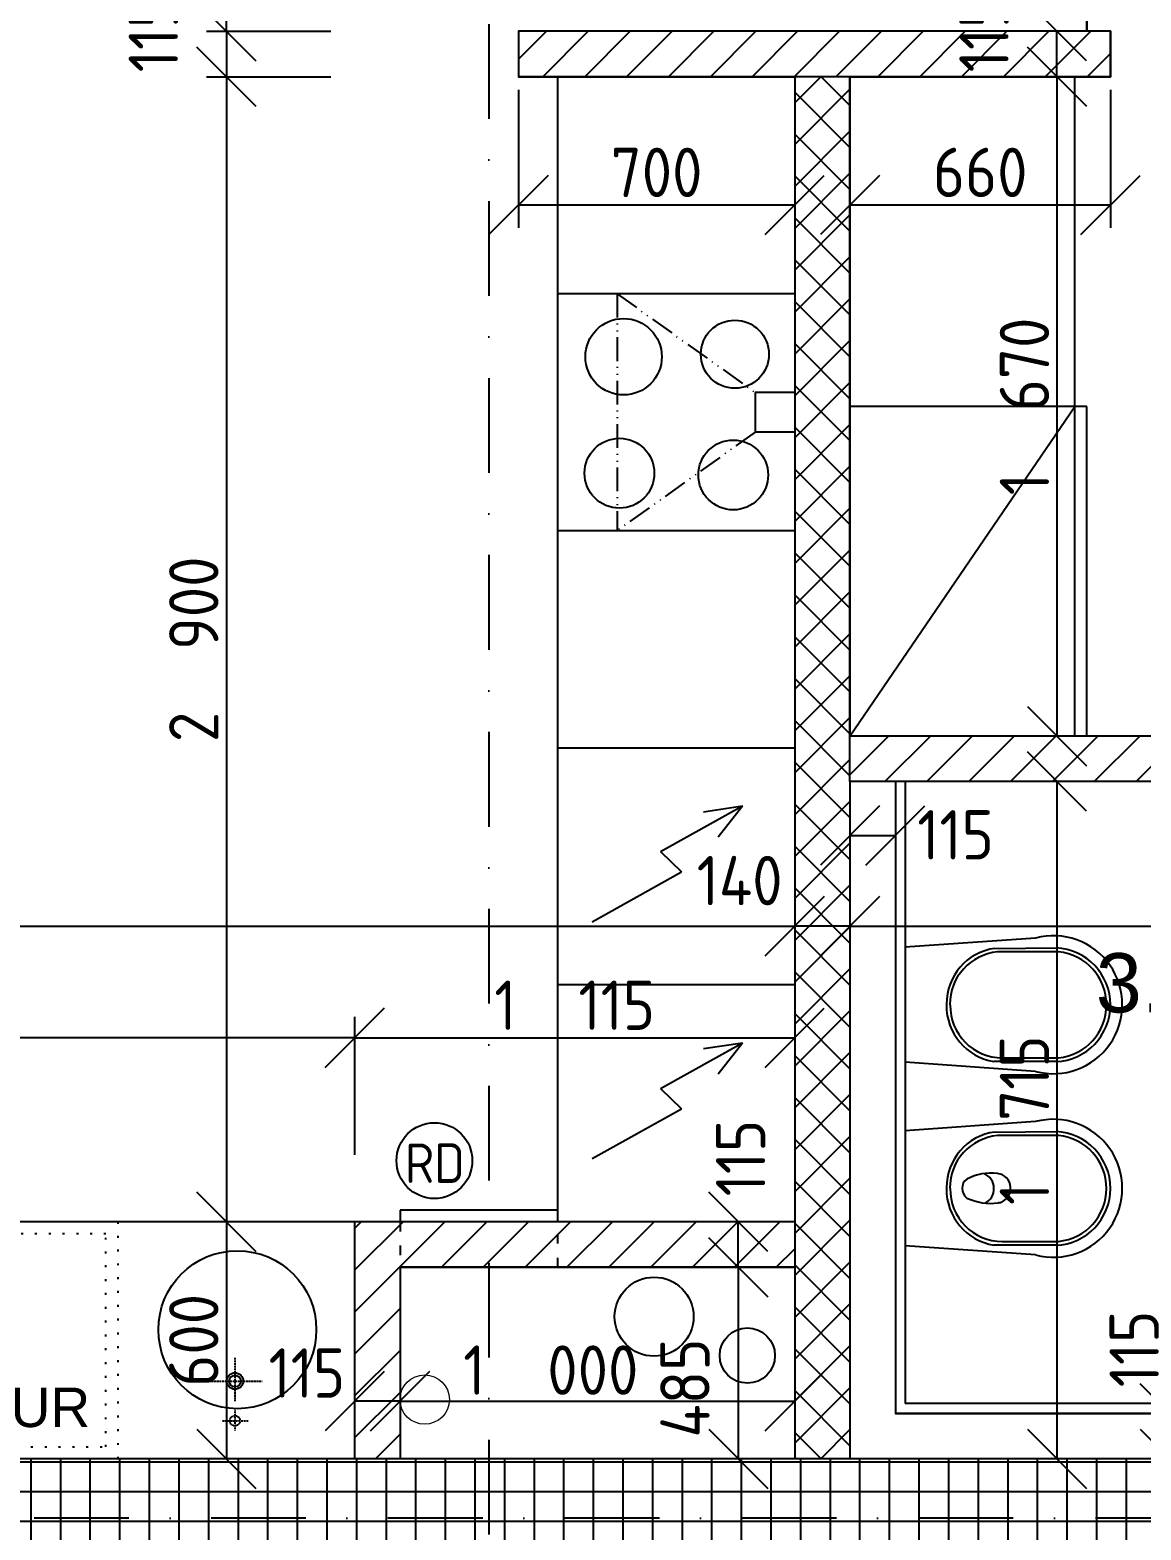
# Model space of a CAD drawing. Extents: x 4511820 to 5180432, y -1526536 to -944957.
# Drawn here: x 4984274 to 4987088, y -1155994 to -1152196 of the extents above; entities that cross this region are included whole.
import ezdxf

# ---------------------------------------------------------------- set-up
doc = ezdxf.new("R2010")
doc.units = 0
doc.header["$MEASUREMENT"] = 0
for name, pattern in [('ACAD_ISO03W100', [30, 12, -18]), ('ACAD_ISO07W100', [3.5, 0.5, -3]), ('ACAD_ISO12W100', [22, 12, -3, 0.5, -3, 0.5, -3]), ('BODKOCIARKOVANA_3', [5.6, 3, -1.3, 0, -1.3]), ('DASHED', [0.75, 0.5, -0.25])]:
    doc.linetypes.add(name, pattern=pattern)
doc.layers.get('0').update_dxf_attribs({"linetype": 'CONTINUOUS'})
doc.layers.get('Defpoints').update_dxf_attribs({"color": 61, "linetype": 'CONTINUOUS'})
for name, color, linetype in [('KÓTY', 4, 'CONTINUOUS'), ('MÚRY', 1, 'CONTINUOUS'), ('osi', 253, 'CONTINUOUS'), ('Plochy', 41, 'CONTINUOUS'), ('POPIS', 7, 'CONTINUOUS'), ('TENKÁ', 7, 'CONTINUOUS'), ('tzb', 153, 'CONTINUOUS'), ('ZARIADENIE', 47, 'CONTINUOUS'), ('ZARIADENIE1', 145, 'CONTINUOUS'), ('ZARIADOVACIE', 144, 'CONTINUOUS'), ('zz-vetr', 52, 'CONTINUOUS'), ('ŠRAFY', 82, 'CONTINUOUS')]:
    doc.layers.add(name, color=color, linetype=linetype)
doc.layers.add('zz-kanal-splaskova', color=37, linetype='CONTINUOUS', lineweight=18)
doc.styles.add('ARIAL', font='arial.ttf')
doc.styles.add('STYLE1', font='isocp.shx')
doc.dimstyles.new('STANDARD-50', dxfattribs={"dimtxt": 125, "dimasz": 150, "dimexe": 10, "dimexo": 200, "dimgap": 20, "dimtad": 1, "dimdsep": 46, "dimlunit": 6, "dimtxsty": 'STYLE1', "dimblk1": 'OBLIQUE', "dimblk2": 'OBLIQUE', "dimsah": 1, "dimcen": 2.5, "dimse1": 1, "dimse2": 1, "dimadec": 0, "dimazin": 0, "dimtfac": 1, "dimtmove": 1, "dimatfit": 3, "dimldrblk": 'OBLIQUE', "dimfxl": 1, "dimtolj": 1, "dimtzin": 0, "dimarcsym": 0})
pattern_1 = [(45, (515270.5, 303822), (-53.0330086, 53.0330086), [])]

# ---------------------------------------------------------------- blocks, each defined once
blk = doc.blocks.new('_OBLIQUE')
at = {"color": 0, "linetype": 'ByBlock'}
blk.add_line((-0.5, -0.5), (0.5, 0.5), dxfattribs=at)
blk = doc.blocks.new('*D18478')
at = {"layer": 'Defpoints', "color": 0}
for p in [(4985511, -1152199.2), (4984771, -1152314.2), (4985511, -1152314.2)]:
    blk.add_point(p, dxfattribs=at)
at = {"layer": 'KÓTY', "color": 0, "lineweight": -2}
blk.add_line((4984771, -1152199.2), (4984771, -1152314.2), dxfattribs=at)
at = {"layer": 'KÓTY', "color": 0, "linetype": 'ByBlock', "lineweight": -2, "xscale": 150, "yscale": 150, "zscale": 150}
for p, rotation in [((4984771, -1152199.2), 90), ((4984771, -1152314.2), 270)]:
    blk.add_blockref('_OBLIQUE', p, dxfattribs=dict(at, rotation=rotation))
at = {"layer": 'KÓTY', "color": 0, "insert": (4984586, -1152205.9), "char_height": 125, "attachment_point": 5, "rotation": 90, "style": 'STYLE1'}
blk.add_mtext('\\A1;115', dxfattribs=at)
blk = doc.blocks.new('*D18479')
at = {"layer": 'Defpoints', "color": 0}
for p in [(4985511, -1152314.2), (4984771, -1155214.2), (4985096, -1155214.2)]:
    blk.add_point(p, dxfattribs=at)
at = {"layer": 'KÓTY', "color": 0, "lineweight": -2}
blk.add_line((4984771, -1152314.2), (4984771, -1155214.2), dxfattribs=at)
at = {"layer": 'KÓTY', "color": 0, "linetype": 'ByBlock', "lineweight": -2, "xscale": 150, "yscale": 150, "zscale": 150}
for p, rotation in [((4984771, -1152314.2), 90), ((4984771, -1155214.2), 270)]:
    blk.add_blockref('_OBLIQUE', p, dxfattribs=dict(at, rotation=rotation))
at = {"layer": 'KÓTY', "color": 0, "insert": (4984688.5, -1153764.2), "char_height": 125, "attachment_point": 5, "rotation": 90, "style": 'STYLE1'}
blk.add_mtext('\\A1;2ﾠ900', dxfattribs=at)
blk = doc.blocks.new('*D18480')
at = {"layer": 'Defpoints', "color": 0}
for p in [(4985096, -1155214.2), (4984771, -1155814.2), (4985054, -1155814.2)]:
    blk.add_point(p, dxfattribs=at)
at = {"layer": 'KÓTY', "color": 0, "lineweight": -2}
blk.add_line((4984771, -1155214.2), (4984771, -1155814.2), dxfattribs=at)
at = {"layer": 'KÓTY', "color": 0, "linetype": 'ByBlock', "lineweight": -2, "xscale": 150, "yscale": 150, "zscale": 150}
for p, rotation in [((4984771, -1155214.2), 90), ((4984771, -1155814.2), 270)]:
    blk.add_blockref('_OBLIQUE', p, dxfattribs=dict(at, rotation=rotation))
at = {"layer": 'KÓTY', "color": 0, "insert": (4984688.5, -1155514.2), "char_height": 125, "attachment_point": 5, "rotation": 90, "style": 'STYLE1'}
blk.add_mtext('\\A1;600', dxfattribs=at)
blk = doc.blocks.new('*D18539')
at = {"layer": 'Defpoints', "color": 0}
for p in [(4986351, -1154099.2), (4986351, -1155814.2), (4986875.5, -1155814.2)]:
    blk.add_point(p, dxfattribs=at)
at = {"layer": 'KÓTY', "color": 0, "lineweight": -2}
blk.add_line((4986875.5, -1154099.2), (4986875.5, -1155814.2), dxfattribs=at)
at = {"layer": 'KÓTY', "color": 0, "linetype": 'ByBlock', "lineweight": -2, "xscale": 150, "yscale": 150, "zscale": 150}
for p, rotation in [((4986875.5, -1154099.2), 90), ((4986875.5, -1155814.2), 270)]:
    blk.add_blockref('_OBLIQUE', p, dxfattribs=dict(at, rotation=rotation))
at = {"layer": 'KÓTY', "color": 0, "insert": (4986793, -1154956.7), "char_height": 125, "attachment_point": 5, "rotation": 90, "style": 'STYLE1'}
blk.add_mtext('\\A1;1ﾠ715', dxfattribs=at)
blk = doc.blocks.new('*D18540')
at = {"layer": 'Defpoints', "color": 0}
for p in [(4986351, -1152314.2), (4986351, -1153984.2), (4986875.5, -1153984.2)]:
    blk.add_point(p, dxfattribs=at)
at = {"layer": 'KÓTY', "color": 0, "lineweight": -2}
blk.add_line((4986875.5, -1152314.2), (4986875.5, -1153984.2), dxfattribs=at)
at = {"layer": 'KÓTY', "color": 0, "linetype": 'ByBlock', "lineweight": -2, "xscale": 150, "yscale": 150, "zscale": 150}
for p, rotation in [((4986875.5, -1152314.2), 90), ((4986875.5, -1153984.2), 270)]:
    blk.add_blockref('_OBLIQUE', p, dxfattribs=dict(at, rotation=rotation))
at = {"layer": 'KÓTY', "color": 0, "insert": (4986793, -1153149.2), "char_height": 125, "attachment_point": 5, "rotation": 90, "style": 'STYLE1'}
blk.add_mtext('\\A1;1ﾠ670', dxfattribs=at)
blk = doc.blocks.new('*D18541')
at = {"layer": 'Defpoints', "color": 0}
for p in [(4986875.5, -1152199.2), (4986875.5, -1152199.2), (4986875.5, -1152314.2)]:
    blk.add_point(p, dxfattribs=at)
at = {"layer": 'KÓTY', "color": 0, "lineweight": -2}
blk.add_line((4986875.5, -1152314.2), (4986875.5, -1152199.2), dxfattribs=at)
at = {"layer": 'KÓTY', "color": 0, "linetype": 'ByBlock', "lineweight": -2, "xscale": 150, "yscale": 150, "zscale": 150}
for p, rotation in [((4986875.5, -1152199.2), 90), ((4986875.5, -1152314.2), 270)]:
    blk.add_blockref('_OBLIQUE', p, dxfattribs=dict(at, rotation=rotation))
at = {"layer": 'KÓTY', "color": 0, "insert": (4986690.5, -1152205.9), "char_height": 125, "attachment_point": 5, "rotation": 90, "style": 'STYLE1'}
blk.add_mtext('\\A1;115', dxfattribs=at)
blk = doc.blocks.new('*D18542')
at = {"layer": 'Defpoints', "color": 0}
for p in [(4984771, -1149694.2), (4985511, -1149694.2), (4985511, -1152199.2)]:
    blk.add_point(p, dxfattribs=at)
at = {"layer": 'KÓTY', "color": 0, "lineweight": -2}
blk.add_line((4984771, -1152199.2), (4984771, -1149694.2), dxfattribs=at)
at = {"layer": 'KÓTY', "color": 0, "linetype": 'ByBlock', "lineweight": -2, "xscale": 150, "yscale": 150, "zscale": 150}
for p, rotation in [((4984771, -1149694.2), 90), ((4984771, -1152199.2), 270)]:
    blk.add_blockref('_OBLIQUE', p, dxfattribs=dict(at, rotation=rotation))
at = {"layer": 'KÓTY', "color": 0, "insert": (4984688.5, -1150946.7), "char_height": 125, "attachment_point": 5, "rotation": 90, "style": 'STYLE1'}
blk.add_mtext('\\A1;2ﾠ505', dxfattribs=at)
blk = doc.blocks.new('*D18543')
at = {"layer": 'Defpoints', "color": 0}
for p in [(4987011, -1151850.5), (4985511, -1152313.2), (4987011, -1152313.2)]:
    blk.add_point(p, dxfattribs=at)
at = {"layer": 'KÓTY', "color": 0, "lineweight": -2}
blk.add_line((4985511, -1151850.5), (4987011, -1151850.5), dxfattribs=at)
at = {"layer": 'KÓTY', "color": 0, "linetype": 'ByBlock', "lineweight": -2, "xscale": 150, "yscale": 150, "zscale": 150, "rotation": 180}
blk.add_blockref('_OBLIQUE', (4985511, -1151850.5), dxfattribs=at)
at = {"layer": 'KÓTY', "color": 0, "linetype": 'ByBlock', "lineweight": -2, "xscale": 150, "yscale": 150, "zscale": 150}
blk.add_blockref('_OBLIQUE', (4987011, -1151850.5), dxfattribs=at)
at = {"layer": 'KÓTY', "color": 0, "insert": (4986261, -1151768), "char_height": 125, "attachment_point": 5, "style": 'STYLE1'}
blk.add_mtext('\\A1;1ﾠ500', dxfattribs=at)
blk = doc.blocks.new('*D18544')
at = {"layer": 'Defpoints', "color": 0}
for p in [(4980951, -1151850.5), (4980951, -1152313.2), (4985511, -1152313.2)]:
    blk.add_point(p, dxfattribs=at)
at = {"layer": 'KÓTY', "color": 0, "lineweight": -2}
blk.add_line((4985511, -1151850.5), (4980951, -1151850.5), dxfattribs=at)
at = {"layer": 'KÓTY', "color": 0, "linetype": 'ByBlock', "lineweight": -2, "xscale": 150, "yscale": 150, "zscale": 150, "rotation": 180}
blk.add_blockref('_OBLIQUE', (4980951, -1151850.5), dxfattribs=at)
at = {"layer": 'KÓTY', "color": 0, "linetype": 'ByBlock', "lineweight": -2, "xscale": 150, "yscale": 150, "zscale": 150}
blk.add_blockref('_OBLIQUE', (4985511, -1151850.5), dxfattribs=at)
at = {"layer": 'KÓTY', "color": 0, "insert": (4983231, -1151768), "char_height": 125, "attachment_point": 5, "style": 'STYLE1'}
blk.add_mtext('\\A1;4ﾠ560', dxfattribs=at)
blk = doc.blocks.new('*D18546')
at = {"layer": 'Defpoints', "color": 0}
for p in [(4989371, -1151850.5), (4987011, -1152313.2), (4989371, -1152308.2)]:
    blk.add_point(p, dxfattribs=at)
at = {"layer": 'KÓTY', "color": 0, "lineweight": -2}
blk.add_line((4987011, -1151850.5), (4989371, -1151850.5), dxfattribs=at)
at = {"layer": 'KÓTY', "color": 0, "linetype": 'ByBlock', "lineweight": -2, "xscale": 150, "yscale": 150, "zscale": 150, "rotation": 180}
blk.add_blockref('_OBLIQUE', (4987011, -1151850.5), dxfattribs=at)
at = {"layer": 'KÓTY', "color": 0, "linetype": 'ByBlock', "lineweight": -2, "xscale": 150, "yscale": 150, "zscale": 150}
blk.add_blockref('_OBLIQUE', (4989371, -1151850.5), dxfattribs=at)
at = {"layer": 'KÓTY', "color": 0, "insert": (4988191, -1151768), "char_height": 125, "attachment_point": 5, "style": 'STYLE1'}
blk.add_mtext('\\A1;2ﾠ360', dxfattribs=at)
blk = doc.blocks.new('*D18552')
at = {"layer": 'Defpoints', "color": 0}
for p in [(4980951, -1154748), (4980951, -1155214.2), (4985096, -1155214.2)]:
    blk.add_point(p, dxfattribs=at)
at = {"layer": 'KÓTY', "color": 0, "lineweight": -2}
blk.add_line((4985096, -1154748), (4980951, -1154748), dxfattribs=at)
at = {"layer": 'KÓTY', "color": 0, "linetype": 'ByBlock', "lineweight": -2, "xscale": 150, "yscale": 150, "zscale": 150, "rotation": 180}
blk.add_blockref('_OBLIQUE', (4980951, -1154748), dxfattribs=at)
at = {"layer": 'KÓTY', "color": 0, "linetype": 'ByBlock', "lineweight": -2, "xscale": 150, "yscale": 150, "zscale": 150}
blk.add_blockref('_OBLIQUE', (4985096, -1154748), dxfattribs=at)
at = {"layer": 'KÓTY', "color": 0, "insert": (4983023.5, -1154665.5), "char_height": 125, "attachment_point": 5, "style": 'STYLE1'}
blk.add_mtext('\\A1;4ﾠ145', dxfattribs=at)
blk = doc.blocks.new('*D18553')
at = {"layer": 'Defpoints', "color": 0}
for p in [(4986211, -1154748), (4985096, -1155214.2), (4986211, -1155214.2)]:
    blk.add_point(p, dxfattribs=at)
at = {"layer": 'KÓTY', "color": 0, "lineweight": -2}
blk.add_line((4985096, -1154748), (4986211, -1154748), dxfattribs=at)
at = {"layer": 'KÓTY', "color": 0, "linetype": 'ByBlock', "lineweight": -2, "xscale": 150, "yscale": 150, "zscale": 150, "rotation": 180}
blk.add_blockref('_OBLIQUE', (4985096, -1154748), dxfattribs=at)
at = {"layer": 'KÓTY', "color": 0, "linetype": 'ByBlock', "lineweight": -2, "xscale": 150, "yscale": 150, "zscale": 150}
blk.add_blockref('_OBLIQUE', (4986211, -1154748), dxfattribs=at)
at = {"layer": 'KÓTY', "color": 0, "insert": (4985653.5, -1154665.5), "char_height": 125, "attachment_point": 5, "style": 'STYLE1'}
blk.add_mtext('\\A1;1ﾠ115', dxfattribs=at)
blk = doc.blocks.new('*D18554')
at = {"layer": 'Defpoints', "color": 0}
for p in [(4985211, -1155329.2), (4986211, -1155329.2), (4986211, -1155668)]:
    blk.add_point(p, dxfattribs=at)
at = {"layer": 'KÓTY', "color": 0, "lineweight": -2}
blk.add_line((4985211, -1155668), (4986211, -1155668), dxfattribs=at)
at = {"layer": 'KÓTY', "color": 0, "linetype": 'ByBlock', "lineweight": -2, "xscale": 150, "yscale": 150, "zscale": 150, "rotation": 180}
blk.add_blockref('_OBLIQUE', (4985211, -1155668), dxfattribs=at)
at = {"layer": 'KÓTY', "color": 0, "linetype": 'ByBlock', "lineweight": -2, "xscale": 150, "yscale": 150, "zscale": 150}
blk.add_blockref('_OBLIQUE', (4986211, -1155668), dxfattribs=at)
at = {"layer": 'KÓTY', "color": 0, "insert": (4985593, -1155589.5), "char_height": 125, "attachment_point": 5, "style": 'STYLE1'}
blk.add_mtext('\\A1;1ﾠ000', dxfattribs=at)
blk = doc.blocks.new('*D18555')
at = {"layer": 'Defpoints', "color": 0}
for p in [(4986211, -1155329.2), (4986068, -1155814.2), (4986211, -1155814.2)]:
    blk.add_point(p, dxfattribs=at)
at = {"layer": 'KÓTY', "color": 0, "lineweight": -2}
blk.add_line((4986068, -1155329.2), (4986068, -1155814.2), dxfattribs=at)
at = {"layer": 'KÓTY', "color": 0, "linetype": 'ByBlock', "lineweight": -2, "xscale": 150, "yscale": 150, "zscale": 150}
for p, rotation in [((4986068, -1155329.2), 90), ((4986068, -1155814.2), 270)]:
    blk.add_blockref('_OBLIQUE', p, dxfattribs=dict(at, rotation=rotation))
at = {"layer": 'KÓTY', "color": 0, "insert": (4985933, -1155635), "char_height": 125, "attachment_point": 5, "rotation": 90, "style": 'STYLE1'}
blk.add_mtext('\\A1;485', dxfattribs=at)
blk = doc.blocks.new('*D18556')
at = {"layer": 'Defpoints', "color": 0}
for p in [(4986068, -1155214.2), (4986068, -1155214.2), (4986068, -1155329.2)]:
    blk.add_point(p, dxfattribs=at)
at = {"layer": 'KÓTY', "color": 0, "lineweight": -2}
blk.add_line((4986068, -1155329.2), (4986068, -1155214.2), dxfattribs=at)
at = {"layer": 'KÓTY', "color": 0, "linetype": 'ByBlock', "lineweight": -2, "xscale": 150, "yscale": 150, "zscale": 150}
for p, rotation in [((4986068, -1155214.2), 90), ((4986068, -1155329.2), 270)]:
    blk.add_blockref('_OBLIQUE', p, dxfattribs=dict(at, rotation=rotation))
at = {"layer": 'KÓTY', "color": 0, "insert": (4986074, -1155052.5), "char_height": 125, "attachment_point": 5, "rotation": 90, "style": 'STYLE1'}
blk.add_mtext('\\A1;115', dxfattribs=at)
blk = doc.blocks.new('*D18557')
at = {"layer": 'Defpoints', "color": 0}
for p in [(4985096, -1155668), (4985096, -1155814.2), (4985211, -1155814.2)]:
    blk.add_point(p, dxfattribs=at)
at = {"layer": 'KÓTY', "color": 0, "lineweight": -2}
blk.add_line((4985211, -1155668), (4985096, -1155668), dxfattribs=at)
at = {"layer": 'KÓTY', "color": 0, "linetype": 'ByBlock', "lineweight": -2, "xscale": 150, "yscale": 150, "zscale": 150, "rotation": 180}
blk.add_blockref('_OBLIQUE', (4985096, -1155668), dxfattribs=at)
at = {"layer": 'KÓTY', "color": 0, "linetype": 'ByBlock', "lineweight": -2, "xscale": 150, "yscale": 150, "zscale": 150}
blk.add_blockref('_OBLIQUE', (4985211, -1155668), dxfattribs=at)
at = {"layer": 'KÓTY', "color": 0, "insert": (4984975, -1155597), "char_height": 125, "attachment_point": 5, "style": 'STYLE1'}
blk.add_mtext('\\A1;115', dxfattribs=at)
blk = doc.blocks.new('*D18566')
at = {"layer": 'Defpoints', "color": 0}
for p in [(4986211, -1154465.5), (4980951, -1155204.2), (4986211, -1155204.2)]:
    blk.add_point(p, dxfattribs=at)
at = {"layer": 'KÓTY', "color": 0, "lineweight": -2}
blk.add_line((4980951, -1154465.5), (4986211, -1154465.5), dxfattribs=at)
at = {"layer": 'KÓTY', "color": 0, "linetype": 'ByBlock', "lineweight": -2, "xscale": 150, "yscale": 150, "zscale": 150, "rotation": 180}
blk.add_blockref('_OBLIQUE', (4980951, -1154465.5), dxfattribs=at)
at = {"layer": 'KÓTY', "color": 0, "linetype": 'ByBlock', "lineweight": -2, "xscale": 150, "yscale": 150, "zscale": 150}
blk.add_blockref('_OBLIQUE', (4986211, -1154465.5), dxfattribs=at)
at = {"layer": 'KÓTY', "color": 0, "insert": (4983581, -1154383), "char_height": 125, "attachment_point": 5, "style": 'STYLE1'}
blk.add_mtext('\\A1;5ﾠ260', dxfattribs=at)
blk = doc.blocks.new('*D18567')
at = {"layer": 'Defpoints', "color": 0}
for p in [(4986351, -1154099.2), (4989371, -1154099.2), (4989371, -1154465.5)]:
    blk.add_point(p, dxfattribs=at)
at = {"layer": 'KÓTY', "color": 0, "lineweight": -2}
blk.add_line((4986351, -1154465.5), (4989371, -1154465.5), dxfattribs=at)
at = {"layer": 'KÓTY', "color": 0, "linetype": 'ByBlock', "lineweight": -2, "xscale": 150, "yscale": 150, "zscale": 150, "rotation": 180}
blk.add_blockref('_OBLIQUE', (4986351, -1154465.5), dxfattribs=at)
at = {"layer": 'KÓTY', "color": 0, "linetype": 'ByBlock', "lineweight": -2, "xscale": 150, "yscale": 150, "zscale": 150}
blk.add_blockref('_OBLIQUE', (4989371, -1154465.5), dxfattribs=at)
at = {"layer": 'KÓTY', "color": 0, "insert": (4988306.5, -1154384), "char_height": 125, "attachment_point": 5, "style": 'STYLE1'}
blk.add_mtext('\\A1;3ﾠ020', dxfattribs=at)
blk = doc.blocks.new('*D18568')
at = {"layer": 'Defpoints', "color": 0}
for p in [(4986211, -1154465.5), (4986211, -1154465.5), (4986351, -1154465.5)]:
    blk.add_point(p, dxfattribs=at)
at = {"layer": 'KÓTY', "color": 0, "lineweight": -2}
blk.add_line((4986351, -1154465.5), (4986211, -1154465.5), dxfattribs=at)
at = {"layer": 'KÓTY', "color": 0, "linetype": 'ByBlock', "lineweight": -2, "xscale": 150, "yscale": 150, "zscale": 150, "rotation": 180}
blk.add_blockref('_OBLIQUE', (4986211, -1154465.5), dxfattribs=at)
at = {"layer": 'KÓTY', "color": 0, "linetype": 'ByBlock', "lineweight": -2, "xscale": 150, "yscale": 150, "zscale": 150}
blk.add_blockref('_OBLIQUE', (4986351, -1154465.5), dxfattribs=at)
at = {"layer": 'KÓTY', "color": 0, "insert": (4986071.5, -1154350), "char_height": 125, "attachment_point": 5, "style": 'STYLE1'}
blk.add_mtext('\\A1;140', dxfattribs=at)
blk = doc.blocks.new('*D18569')
at = {"layer": 'Defpoints', "color": 0}
for p in [(4988094, -1155699.2), (4987161.5, -1155814.2), (4988094, -1155814.2)]:
    blk.add_point(p, dxfattribs=at)
at = {"layer": 'KÓTY', "color": 0, "lineweight": -2}
blk.add_line((4987161.5, -1155699.2), (4987161.5, -1155814.2), dxfattribs=at)
at = {"layer": 'KÓTY', "color": 0, "linetype": 'ByBlock', "lineweight": -2, "xscale": 150, "yscale": 150, "zscale": 150}
for p, rotation in [((4987161.5, -1155699.2), 90), ((4987161.5, -1155814.2), 270)]:
    blk.add_blockref('_OBLIQUE', p, dxfattribs=dict(at, rotation=rotation))
at = {"layer": 'KÓTY', "color": 0, "insert": (4987071, -1155536), "char_height": 125, "attachment_point": 5, "rotation": 90, "style": 'STYLE1'}
blk.add_mtext('\\A1;115', dxfattribs=at)
blk = doc.blocks.new('*D18576')
at = {"layer": 'Defpoints', "color": 0}
for p in [(4986351, -1154077), (4986466, -1154099.2), (4986466, -1154236)]:
    blk.add_point(p, dxfattribs=at)
at = {"layer": 'KÓTY', "color": 0, "lineweight": -2}
blk.add_line((4986351, -1154236), (4986466, -1154236), dxfattribs=at)
at = {"layer": 'KÓTY', "color": 0, "linetype": 'ByBlock', "lineweight": -2, "xscale": 150, "yscale": 150, "zscale": 150, "rotation": 180}
blk.add_blockref('_OBLIQUE', (4986351, -1154236), dxfattribs=at)
at = {"layer": 'KÓTY', "color": 0, "linetype": 'ByBlock', "lineweight": -2, "xscale": 150, "yscale": 150, "zscale": 150}
blk.add_blockref('_OBLIQUE', (4986466, -1154236), dxfattribs=at)
at = {"layer": 'KÓTY', "color": 0, "insert": (4986618.5, -1154234), "char_height": 125, "attachment_point": 5, "style": 'STYLE1'}
blk.add_mtext('\\A1;115', dxfattribs=at)
blk = doc.blocks.new('*D18816')
at = {"layer": 'Defpoints', "color": 0}
for p in [(4985511, -1152314.2), (4986211, -1152314.2), (4986211, -1152639)]:
    blk.add_point(p, dxfattribs=at)
at = {"layer": 'KÓTY', "color": 0, "lineweight": -2}
blk.add_line((4985511, -1152639), (4986211, -1152639), dxfattribs=at)
at = {"layer": 'KÓTY', "color": 0, "linetype": 'ByBlock', "lineweight": -2, "xscale": 150, "yscale": 150, "zscale": 150, "rotation": 180}
blk.add_blockref('_OBLIQUE', (4985511, -1152639), dxfattribs=at)
at = {"layer": 'KÓTY', "color": 0, "linetype": 'ByBlock', "lineweight": -2, "xscale": 150, "yscale": 150, "zscale": 150}
blk.add_blockref('_OBLIQUE', (4986211, -1152639), dxfattribs=at)
at = {"layer": 'KÓTY', "color": 0, "insert": (4985861, -1152556.5), "char_height": 125, "attachment_point": 5, "style": 'STYLE1'}
blk.add_mtext('\\A1;700', dxfattribs=at)
blk = doc.blocks.new('*D18817')
at = {"layer": 'Defpoints', "color": 0}
for p in [(4986351, -1152314.2), (4987011, -1152314.2), (4987011, -1152639)]:
    blk.add_point(p, dxfattribs=at)
at = {"layer": 'KÓTY', "color": 0, "lineweight": -2}
blk.add_line((4986351, -1152639), (4987011, -1152639), dxfattribs=at)
at = {"layer": 'KÓTY', "color": 0, "linetype": 'ByBlock', "lineweight": -2, "xscale": 150, "yscale": 150, "zscale": 150, "rotation": 180}
blk.add_blockref('_OBLIQUE', (4986351, -1152639), dxfattribs=at)
at = {"layer": 'KÓTY', "color": 0, "linetype": 'ByBlock', "lineweight": -2, "xscale": 150, "yscale": 150, "zscale": 150}
blk.add_blockref('_OBLIQUE', (4987011, -1152639), dxfattribs=at)
at = {"layer": 'KÓTY', "color": 0, "insert": (4986681, -1152556.5), "char_height": 125, "attachment_point": 5, "style": 'STYLE1'}
blk.add_mtext('\\A1;660', dxfattribs=at)

msp = doc.modelspace()

# ---------------------------------------------------------------- hatches: boundary and pattern name
at = {"layer": 'ŠRAFY', "ltscale": 0.25}
h = msp.add_hatch(dxfattribs=at)
h.set_pattern_fill('ANSI31', color=256, scale=600, style=0)
h.set_pattern_definition(pattern_1)
h.paths.add_polyline_path([(4986211, -1152314.191), (4986351, -1152314.191), (4987011, -1152314.191), (4987011, -1152199.191), (4985511, -1152199.191), (4985511, -1152314.191)])
h = msp.add_hatch(dxfattribs=at)
h.set_pattern_fill('ANSI37', color=256, scale=600, style=0)
h.set_pattern_definition([(45, (-3027222.4, 456601.68), (-53.0330086, 53.0330086), []), (135, (-3027222.4, 456601.68), (-53.0330086, -53.0330086), [])])
h.paths.add_polyline_path([(4986351, -1155814.191), (4986211, -1155814.191), (4986211, -1155414.191), (4986211, -1155329.191), (4986211, -1155214.191), (4986211, -1154614.191), (4986211, -1154014.191), (4986211, -1153464.191), (4986211, -1153214.191), (4986211, -1153114.191), (4986211, -1152864.191), (4986211, -1152314.191), (4986351, -1152314.191), (4986351, -1153984.191), (4986351, -1154099.191)])
h = msp.add_hatch(dxfattribs=at)
h.set_pattern_fill('ANSI37', color=256, scale=600, angle=45)
h.set_pattern_definition([(90, (-3307273.674, 668852.734), (-75, 1e-14), []), (180, (-3307273.674, 668852.734), (-1e-14, -75), [])])
h.paths.add_polyline_path([(4989371, -1154099.191), (4989371, -1155674.191), (4989371, -1155699.191), (4989371, -1155814.191), (4986351, -1155814.191), (4986211, -1155814.191), (4985211, -1155814.191), (4985096, -1155814.191), (4984496, -1155814.191), (4983896, -1155814.191), (4982496, -1155814.191), (4980951, -1155814.191), (4980951, -1156114.191), (4985096, -1156114.191), (4985211, -1156114.191), (4986211, -1156114.191), (4986326, -1156114.191), (4986351, -1156114.191), (4986456, -1156114.191), (4989346, -1156114.191), (4989371, -1156114.191), (4989371, -1156229.191), (4989371, -1157974.191), (4989371, -1157999.191), (4989371, -1158114.191), (4989371, -1158164.191), (4989371, -1158764.191), (4989556, -1158764.191), (4989671, -1158764.191), (4989671, -1158464.191), (4989671, -1153464.191), (4989671, -1153164.191), (4989536, -1153164.191), (4989371, -1153164.191), (4989371, -1153984.191)])
h = msp.add_hatch(dxfattribs=at)
h.set_pattern_fill('ANSI31', color=256, scale=600, style=0)
h.set_pattern_definition(pattern_1)
h.paths.add_polyline_path([(4987316, -1154099.191), (4987326, -1154099.191), (4987326, -1153984.191), (4987316, -1153984.191), (4986351, -1153984.191), (4986351, -1154099.191), (4986466, -1154099.191), (4986491, -1154099.191)])
h = msp.add_hatch(dxfattribs=at)
h.set_pattern_fill('ANSI31', color=256, scale=600, style=0)
h.set_pattern_definition(pattern_1)
h.paths.add_polyline_path([(4985211, -1155814.191), (4985211, -1155329.191), (4986211, -1155329.191), (4986211, -1155214.191), (4985611, -1155214.191), (4985096, -1155214.191), (4985096, -1155814.191)])

# ---------------------------------------------------------------- linework, layer by layer
at = {"layer": 'KÓTY'}
for p, q in [((4984720.5, -1152199.191), (4985035.5, -1152199.191)), ((4984720.5, -1152314.191), (4985035.5, -1152314.191))]:
    msp.add_line(p, q, dxfattribs=at)
at = {"layer": 'KÓTY', "ltscale": 0.25}
for p, q in [((4985511, -1152347.097), (4985511, -1152697.097)), ((4987011, -1152347.097), (4987011, -1152697.097)), ((4985096, -1154694.597), (4985096, -1155044.597)), ((4985096, -1154694.597), (4985096, -1155044.597))]:
    msp.add_line(p, q, dxfattribs=at)
at = {"layer": 'MÚRY'}
for p, q in [((4985511, -1152199.191), (4985511, -1152314.191)), ((4987011, -1152199.191), (4987011, -1152314.191)), ((4987326, -1153984.191), (4986351, -1153984.191)), ((4987326, -1154099.191), (4986351, -1154099.191)), ((4985096, -1155814.191), (4980951, -1155814.191))]:
    msp.add_line(p, q, dxfattribs=at)
at = {"layer": 'MÚRY', "ltscale": 0.25}
for p, q in [((4987011, -1152199.191), (4985511, -1152199.191)), ((4986211, -1152314.191), (4985511, -1152314.191)), ((4986211, -1152314.191), (4986211, -1155214.191)), ((4986351, -1152314.191), (4986351, -1153984.191)), ((4987011, -1152314.191), (4986351, -1152314.191)), ((4986351, -1154099.191), (4986351, -1155814.191)), ((4985096, -1155214.191), (4985096, -1155814.191)), ((4986211, -1155214.191), (4985096, -1155214.191)), ((4985211, -1155329.191), (4986211, -1155329.191)), ((4985211, -1155329.191), (4986211, -1155329.191)), ((4985211, -1155329.191), (4985211, -1155814.191)), ((4986211, -1155329.191), (4985211, -1155329.191)), ((4986211, -1155329.191), (4986211, -1155814.191)), ((4986211, -1155414.191), (4986211, -1155814.191)), ((4986211, -1155814.191), (4985211, -1155814.191)), ((4989371, -1155814.191), (4986351, -1155814.191))]:
    msp.add_line(p, q, dxfattribs=at)
at = {"layer": 'osi', "linetype": 'BODKOCIARKOVANA_3', "ltscale": 80}
for p, q in [((4985436, -1134257), (4985436, -1171774.191)), ((5041881, -1155964.191), (4978211, -1155964.191))]:
    msp.add_line(p, q, dxfattribs=at)
at = {"layer": 'Plochy', "ltscale": 0.25}
msp.add_line((4986521, -1152199.191), (4985671, -1152199.191), dxfattribs=at)
at = {"layer": 'Plochy'}
for points in [[(4980951, -1149694.191), (4986951, -1149694.191), (4986951, -1152199.191), (4985511, -1152199.191), (4985511, -1152314.191), (4986211, -1152314.191), (4986211, -1155214.191), (4985096, -1155214.191), (4985096, -1155814.191), (4980951, -1155814.191)], [(4986351, -1153984.191), (4986351, -1152314.191), (4987011, -1152314.191), (4987011, -1152199.191), (4986951, -1152199.191), (4986951, -1149694.191), (4988711, -1149694.191), (4988711, -1151414.191), (4989371, -1151414.191), (4989371, -1153984.191)], [(4989371, -1154099.191), (4986466, -1154099.191), (4986466, -1155699.191), (4989371, -1155699.191)]]:
    msp.add_lwpolyline(points, close=True, dxfattribs=at)
at = {"layer": 'TENKÁ', "linetype": 'ACAD_ISO07W100', "ltscale": 10}
msp.add_line((4986951, -1149694.191), (4986951, -1152199.191), dxfattribs=at)
at = {"layer": 'TENKÁ'}
for p, q in [((4986351, -1152314.191), (4986211, -1152314.191)), ((4986351, -1154099.191), (4986351, -1153984.191)), ((4986211, -1155214.191), (4986211, -1155329.191)), ((4985211, -1155814.191), (4985096, -1155814.191)), ((4986351, -1155814.191), (4986211, -1155814.191))]:
    msp.add_line(p, q, dxfattribs=at)
at = {"layer": 'TENKÁ', "ltscale": 0.25}
for p, q in [((4986466, -1154099.191), (4986466, -1155699.191)), ((4986491, -1154099.191), (4986491, -1155674.191)), ((4989371, -1155674.191), (4986491, -1155674.191)), ((4989371, -1155699.191), (4986466, -1155699.191))]:
    msp.add_line(p, q, dxfattribs=at)
at = {"layer": 'tzb'}
for p, q in [((4985611, -1155184.191), (4985211, -1155184.191)), ((4985211, -1155184.191), (4985211, -1155214.191)), ((4985611, -1155214.191), (4985611, -1155184.191))]:
    msp.add_line(p, q, dxfattribs=at)
at = {"layer": 'tzb', "linetype": 'ACAD_ISO03W100', "ltscale": 2}
for p, q in [((4985211, -1155214.191), (4985211, -1155329.191)), ((4985611, -1155329.191), (4985611, -1155214.191))]:
    msp.add_line(p, q, dxfattribs=at)
at = {"layer": 'tzb'}
msp.add_circle((4985298.169, -1155059.145), 96, dxfattribs=at)
at = {"layer": 'ZARIADENIE'}
for p, q in [((4986921, -1153984.191), (4986921, -1152314.191)), ((4986351, -1153984.191), (4986921, -1153149.191)), ((4986951, -1153149.191), (4986351, -1153149.191)), ((4986951, -1153984.191), (4986951, -1153149.191))]:
    msp.add_line(p, q, dxfattribs=at)
at = {"layer": 'ZARIADENIE1', "color": 8, "ltscale": 0.25}
for p, q in [((4985611, -1155214.191), (4985611, -1152314.191)), ((4986211, -1152864.191), (4985611, -1152864.191)), ((4986211, -1152864.191), (4985611, -1152864.191)), ((4986111, -1153114.191), (4986111, -1153214.191)), ((4986211, -1153114.191), (4986111, -1153114.191)), ((4986211, -1153214.191), (4986111, -1153214.191)), ((4986211, -1153464.191), (4985611, -1153464.191)), ((4986211, -1153464.191), (4985611, -1153464.191)), ((4986211, -1154014.191), (4985611, -1154014.191)), ((4986211, -1154614.191), (4985611, -1154614.191)), ((4985096, -1155214.191), (4982496, -1155214.191))]:
    msp.add_line(p, q, dxfattribs=at)
at = {"layer": 'ZARIADENIE1', "color": 8, "linetype": 'ACAD_ISO12W100', "ltscale": 5}
for p, q in [((4985761, -1152864.191), (4986111, -1153114.191)), ((4985761, -1152864.191), (4985761, -1153464.191)), ((4986111, -1153214.191), (4985761, -1153464.191))]:
    msp.add_line(p, q, dxfattribs=at)
at = {"layer": 'ZARIADENIE1', "color": 8}
for p, q in [((4985870.943, -1154276.284), (4986078.918, -1154160.567)), ((4985979.956, -1154175.551), (4986078.918, -1154160.567)), ((4986017.297, -1154239.439), (4986078.918, -1154160.567)), ((4985870.943, -1154276.284), (4985923.814, -1154328.116)), ((4985697.488, -1154454.043), (4985923.814, -1154328.116)), ((4985870.943, -1154876.284), (4986078.918, -1154760.567)), ((4985979.956, -1154775.551), (4986078.918, -1154760.567)), ((4986017.297, -1154839.439), (4986078.918, -1154760.567)), ((4985870.943, -1154876.284), (4985923.814, -1154928.116)), ((4985697.488, -1155054.043), (4985923.814, -1154928.116))]:
    msp.add_line(p, q, dxfattribs=at)
at = {"layer": 'ZARIADENIE1', "color": 8, "linetype": 'ACAD_ISO07W100', "ltscale": 10}
msp.add_line((4984496, -1155214.191), (4984496, -1155814.191), dxfattribs=at)
at = {"layer": 'ZARIADENIE1', "color": 8, "linetype": 'DASHED'}
for p, q in [((4984793.027, -1155668.087), (4984793.027, -1155558.542)), ((4984730.039, -1155617.423), (4984861.493, -1155617.423)), ((4984793.027, -1155742.493), (4984793.027, -1155690.459)), ((4984760.164, -1155717.845), (4984825.891, -1155717.845))]:
    msp.add_line(p, q, dxfattribs=at)
at = {"layer": 'ZARIADENIE1', "color": 8, "linetype": 'ACAD_ISO07W100', "ltscale": 10}
msp.add_lwpolyline([(4984466, -1155784.191), (4984466, -1155244.191), (4983926, -1155244.191), (4983926, -1155784.191)], close=True, dxfattribs=at)
at = {"layer": 'ZARIADENIE1', "color": 8, "ltscale": 0.25}
for centre, radius in [((4985777.446, -1153023.389), 96.805), ((4986059.443, -1153017.067), 86.283), ((4985766.924, -1153318.348), 88.387), ((4986055.235, -1153322.742), 88.387), ((4984798.876, -1155487.279), 200)]:
    msp.add_circle(centre, radius, dxfattribs=at)
at = {"layer": 'ZARIADENIE1', "color": 8, "linetype": 'Continuous'}
for centre, radius in [((4984792.754, -1155617.155), 20.877), ((4984793.027, -1155617.423), 14.781)]:
    msp.add_circle(centre, radius, dxfattribs=at)
at = {"layer": 'ZARIADENIE1', "color": 8, "linetype": 'DASHED'}
msp.add_circle((4984792.714, -1155717.846), 12.931, dxfattribs=at)
at = {"layer": 'ZARIADOVACIE'}
for p, q in [((4986820.998, -1154495.379), (4986491, -1154518.454)), ((4986718.134, -1154521.647), (4986873.29, -1154520.521)), ((4986879.464, -1154530.545), (4986724.803, -1154530.545)), ((4986820.999, -1154833.005), (4986491, -1154809.929)), ((4986873.29, -1154808.41), (4986715.881, -1154808.41)), ((4986736.642, -1154798.555), (4986879.464, -1154798.555)), ((4986820.998, -1154960.366), (4986491, -1154983.442)), ((4986718.134, -1154986.634), (4986873.29, -1154985.508)), ((4986879.464, -1154995.532), (4986724.803, -1154995.532)), ((4986820.999, -1155297.992), (4986491, -1155274.916)), ((4986873.29, -1155273.397), (4986715.881, -1155273.397)), ((4986736.642, -1155263.542), (4986879.464, -1155263.542))]:
    msp.add_line(p, q, dxfattribs=at)
at = {"layer": 'ZARIADOVACIE', "linetype": 'Continuous'}
for p, q in [((4986595.88, -1154662.493), (4986595.316, -1154665.31)), ((4986603.968, -1154664.192), (4986604.79, -1154665.088)), ((4986595.88, -1155127.481), (4986595.316, -1155130.297)), ((4986603.968, -1155129.179), (4986604.79, -1155130.075)), ((4986729.998, -1155165.743), (4986726.288, -1155165.905)), ((4986729.998, -1155165.743), (4986726.288, -1155165.905))]:
    msp.add_line(p, q, dxfattribs=at)
for centre, radius, start, end in [((4986866.232, -1154664.192), 174.768, 255.000166, 105.000097), ((4986866.916, -1154664.465), 144.085, 272.535471, 87.464529), ((4986736.58, -1154661.14), 140.707, 97.532963, 180.550993), ((4986737.265, -1154663.261), 133.3, 95.364578, 180.399907), ((4986866.356, -1154664.55), 134.645, 275.586614, 84.413386), ((4986740.144, -1154665.629), 144.828, 179.874094, 260.355814), ((4986736.663, -1154666.672), 131.883, 179.311779, 269.990871), ((4986866.232, -1155129.179), 174.768, 255.000166, 105.000097), ((4986736.58, -1155126.127), 140.707, 97.532963, 180.550993), ((4986737.265, -1155128.248), 133.3, 95.364578, 180.399907), ((4986866.916, -1155129.452), 144.085, 272.535471, 87.464529), ((4986866.356, -1155129.537), 134.645, 275.586614, 84.413386), ((4986708.917, -1155224.953), 134.275, 83.23165, 117.408649), ((4986664.708, -1155129.675), 29.701, 126.344037, 234.266205), ((4986674.597, -1155129.747), 41.261, 296.767028, 66.409044), ((4986720.312, -1155129.179), 37.825, 284.836199, 83.274318), ((4986740.144, -1155130.616), 144.828, 179.874094, 260.355814), ((4986736.663, -1155131.659), 131.883, 179.311779, 269.990871), ((4986706.908, -1155029.066), 138.205, 244.477977, 278.060779)]:
    msp.add_arc(centre, radius, start, end, dxfattribs=at)
at = {"layer": 'zz-kanal-splaskova'}
msp.add_circle((4985273.5, -1155664.191), 62.5, dxfattribs=at)
at = {"layer": 'zz-vetr'}
for centre, radius in [((4985854.832, -1155454.191), 100.004), ((4986091, -1155552.725), 70)]:
    msp.add_circle(centre, radius, dxfattribs=at)

# ---------------------------------------------------------------- texts
at = {"layer": 'POPIS', "lineweight": 40, "ltscale": 0.25, "style": 'ARIAL'}
msp.add_text('3.2-57', height=150, dxfattribs=at).set_placement((4986973.769, -1154683.77))
at = {"layer": 'tzb', "style": 'STYLE1'}
msp.add_text('RD', height=100, dxfattribs=at).set_placement((4985223.541, -1155115.344))
at = {"layer": 'ZARIADENIE1', "color": 8, "ltscale": 0.25, "style": 'ARIAL'}
msp.add_text('UR', height=100, dxfattribs=at).set_placement((4984224.429, -1155733.799))

# ---------------------------------------------------------------- dimensions: what is measured, and where the dimension line sits
at = {"layer": 'KÓTY'}
for base, p1, p2, picture, middle in [((4984771, -1149694.191), (4985511, -1152199.191), (4985511, -1149694.191), '*D18542', (4984688.457, -1150946.691)), ((4984771, -1152314.191), (4985511, -1152199.191), (4985511, -1152314.191), '*D18478', (4984586, -1152205.941)), ((4986875.5, -1152199.191), (4986875.5, -1152314.191), (4986875.5, -1152199.191), '*D18541', (4986690.5, -1152205.941)), ((4984771, -1155214.191), (4985511, -1152314.191), (4985096, -1155214.191), '*D18479', (4984688.457, -1153764.191)), ((4986875.5, -1153984.191), (4986351, -1152314.191), (4986351, -1153984.191), '*D18540', (4986792.957, -1153149.191)), ((4986875.5, -1155814.191), (4986351, -1154099.191), (4986351, -1155814.191), '*D18539', (4986792.957, -1154956.691)), ((4984771, -1155814.191), (4985096, -1155214.191), (4985054, -1155814.191), '*D18480', (4984688.5, -1155514.191))]:
    dim = msp.add_linear_dim(base=base, p1=p1, p2=p2, angle=90, dimstyle='STANDARD-50', dxfattribs=at)
    dim.commit()
    dim.dimension.update_dxf_attribs({"geometry": picture, "text_midpoint": middle})
for base, p1, p2, picture, middle in [((4980951, -1151850.5), (4985511, -1152313.191), (4980951, -1152313.191), '*D18544', (4983231, -1151767.957)), ((4987011, -1151850.5), (4985511, -1152313.191), (4987011, -1152313.191), '*D18543', (4986261, -1151767.957)), ((4989371, -1151850.5), (4987011, -1152313.191), (4989371, -1152308.191), '*D18546', (4988191, -1151767.957)), ((4986211, -1152639), (4985511, -1152314.191), (4986211, -1152314.191), '*D18816', (4985861, -1152556.5)), ((4987011, -1152639), (4986351, -1152314.191), (4987011, -1152314.191), '*D18817', (4986681, -1152556.5)), ((4986211, -1154465.5), (4980951, -1155204.191), (4986211, -1155204.191), '*D18566', (4983581, -1154382.957)), ((4980951, -1154748), (4985096, -1155214.191), (4980951, -1155214.191), '*D18552', (4983023.5, -1154665.457)), ((4986211, -1154748), (4985096, -1155214.191), (4986211, -1155214.191), '*D18553', (4985653.5, -1154665.457))]:
    dim = msp.add_linear_dim(base=base, p1=p1, p2=p2, dimstyle='STANDARD-50', dxfattribs=at)
    dim.commit()
    dim.dimension.update_dxf_attribs({"geometry": picture, "text_midpoint": middle})
for base, p1, p2, picture, middle in [((4986466, -1154236), (4986351, -1154077), (4986466, -1154099.191), '*D18576', (4986618.5, -1154316.5)), ((4989371, -1154465.5), (4986351, -1154099.191), (4989371, -1154099.191), '*D18567', (4988306.5, -1154466.5)), ((4986211, -1154465.5), (4986351, -1154465.5), (4986211, -1154465.5), '*D18568', (4986071.5, -1154432.5)), ((4986211, -1155668), (4985211, -1155329.191), (4986211, -1155329.191), '*D18554', (4985593, -1155672)), ((4985096, -1155668), (4985211, -1155814.191), (4985096, -1155814.191), '*D18557', (4984975, -1155679.5))]:
    dim = msp.add_linear_dim(base=base, p1=p1, p2=p2, dimstyle='STANDARD-50', dxfattribs=at)
    dim.commit()
    dim.dimension.update_dxf_attribs({"geometry": picture, "text_midpoint": middle, "dimtype": 160})
for base, p1, p2, picture, middle in [((4986068, -1155214.191), (4986068, -1155329.191), (4986068, -1155214.191), '*D18556', (4986156.5, -1155052.5)), ((4986068, -1155814.191), (4986211, -1155329.191), (4986211, -1155814.191), '*D18555', (4986015.5, -1155635)), ((4987161.5, -1155814.191), (4988094, -1155699.191), (4988094, -1155814.191), '*D18569', (4987153.5, -1155536))]:
    dim = msp.add_linear_dim(base=base, p1=p1, p2=p2, angle=90, dimstyle='STANDARD-50', dxfattribs=at)
    dim.commit()
    dim.dimension.update_dxf_attribs({"geometry": picture, "text_midpoint": middle, "dimtype": 160})

doc.saveas('drawing.dxf')
